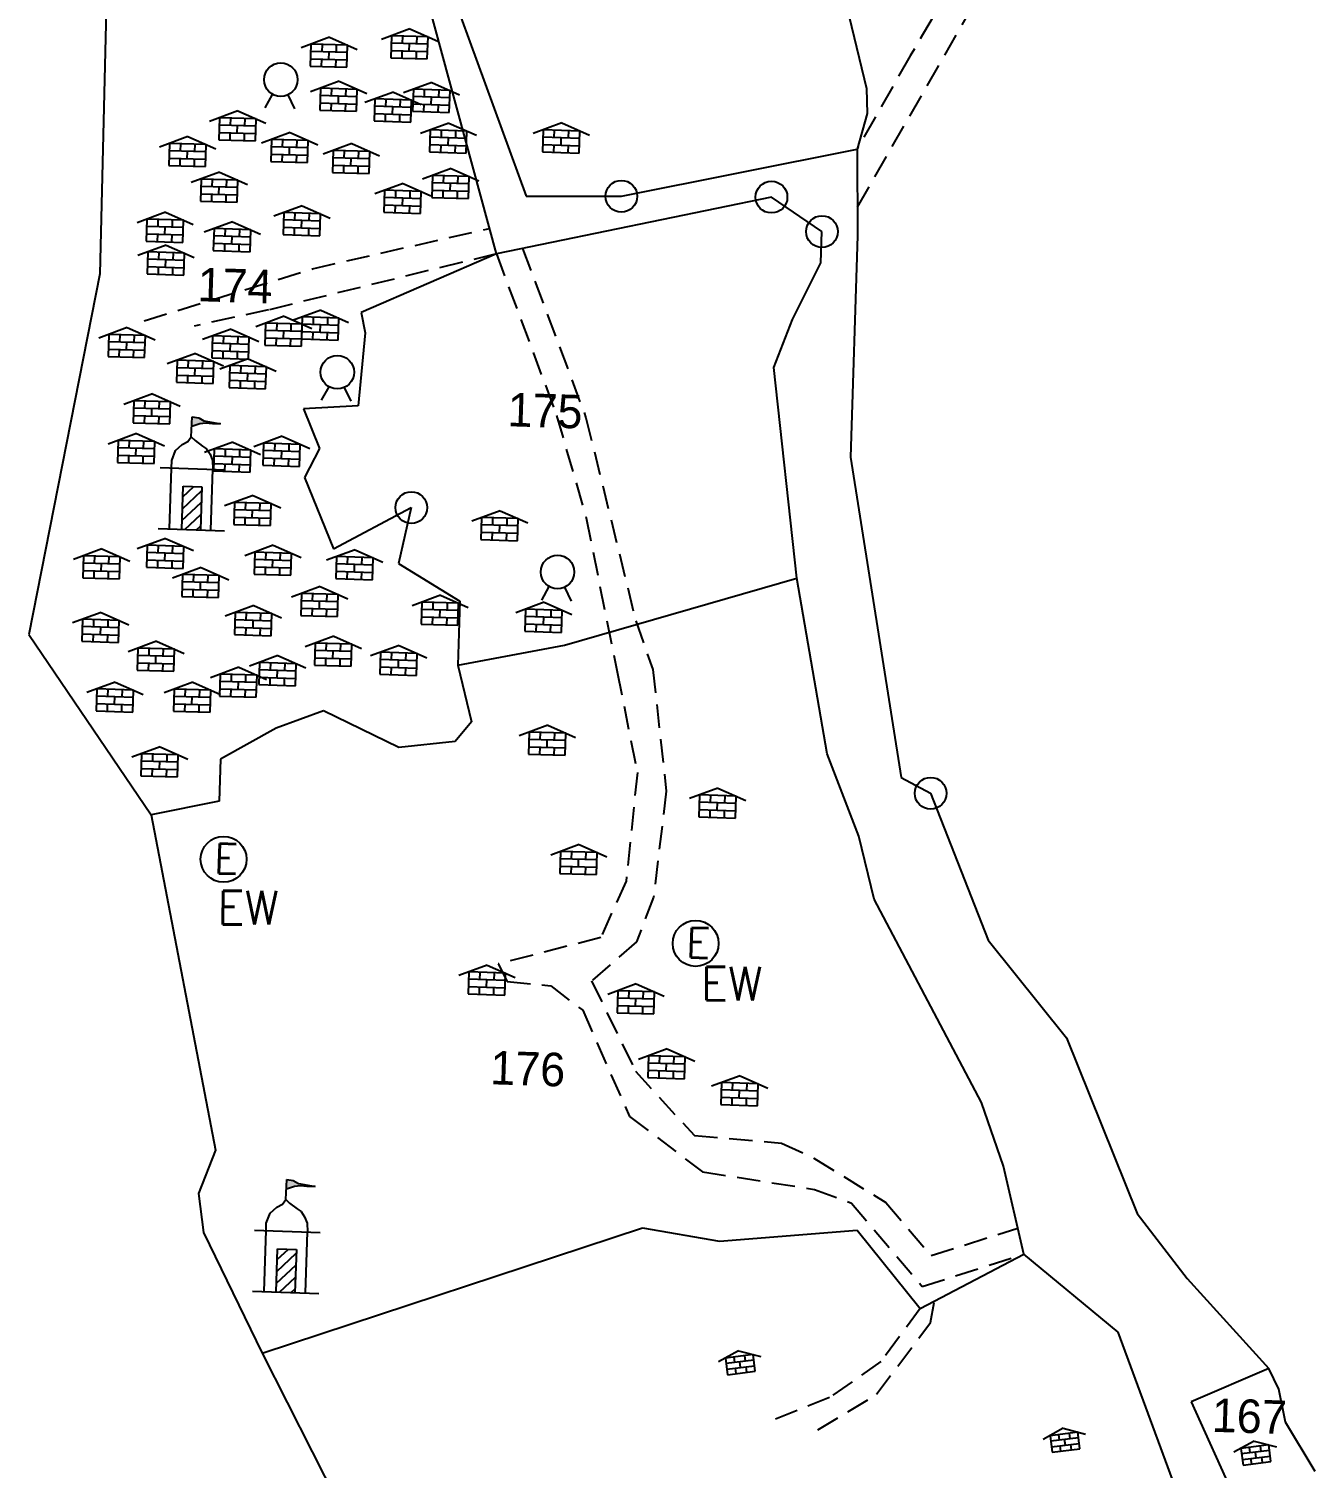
# Model space of a CAD drawing. Header units: metres. Extents: x 279543 to 281633, y 2052141 to 2055998.
# Drawn here: x 280069.9 to 280345.2, y 2055169.2 to 2055477.2 of the extents above; entities that cross this region are included whole.
import ezdxf
from ezdxf.enums import TextEntityAlignment as Align

# ---------------------------------------------------------------- set-up
doc = ezdxf.new("R2010")
doc.units = ezdxf.units.M
doc.linetypes.add('DASHED', pattern=[0.75, 0.5, -0.25])
for name, color, linetype in [('LINE_CARTTRACK', 2, 'DASHED'), ('POLY_PARCEL', 6, 'Continuous'), ('POLY_ROAD', 30, 'Continuous'), ('TEXT_MAPIN', 7, 'Continuous'), ('TEXT_PARCEL', 7, 'Continuous')]:
    doc.layers.add(name, color=color, linetype=linetype)
doc.styles.get("Standard").update_dxf_attribs({"font": 'simplex.shx'})
doc.styles.add('TEXT_MAP', font='')
doc.styles.get('TEXT_MAP').set_extended_font_data('Kruti Dev 050')

# ---------------------------------------------------------------- blocks, each defined once
blk = doc.blocks.new('GHNN')
at = {"linetype": 'Continuous'}
for points in [[(280106.5, 2055392.67), (280107.77, 2055392.84), (280109.17, 2055392.66), (280110.93, 2055392.67), (280107.36, 2055393.28), (280106.26, 2055393.94), (280104.86, 2055394.2), (280104.76, 2055392.15), (280105.01, 2055392.16)], [(280126.74, 2055229.47), (280128.01, 2055229.64), (280129.41, 2055229.46), (280131.17, 2055229.47), (280127.6, 2055230.08), (280126.5, 2055230.74), (280125.1, 2055231), (280125, 2055228.96), (280125.24, 2055228.96)]]:
    blk.add_hatch(color=256, dxfattribs=at).paths.add_polyline_path(points)
for p, q in [((280134.26, 2055475.39), (280128.16, 2055473.14)), ((280134.26, 2055475.39), (280140.19, 2055472.75)), ((280151.46, 2055477.17), (280145.37, 2055474.93)), ((280147.49, 2055475.71), (280147.34, 2055471)), ((280155.33, 2055475.46), (280147.49, 2055475.71)), ((280149.84, 2055475.63), (280149.79, 2055474.06)), ((280151.46, 2055477.17), (280157.4, 2055474.54)), ((280152.93, 2055473.96), (280152.98, 2055475.53)), ((280155.18, 2055470.75), (280155.33, 2055475.46)), ((280130.28, 2055473.92), (280130.13, 2055469.21)), ((280138.08, 2055472.1), (280130.23, 2055472.35)), ((280138.13, 2055473.67), (280130.28, 2055473.92)), ((280132.64, 2055473.84), (280132.59, 2055472.28)), ((280134.1, 2055470.66), (280134.15, 2055472.23)), ((280135.72, 2055472.17), (280135.77, 2055473.74)), ((280137.98, 2055468.96), (280138.13, 2055473.67)), ((280147.39, 2055472.57), (280155.23, 2055472.32)), ((280155.28, 2055473.89), (280147.44, 2055474.14)), ((280149.74, 2055472.49), (280149.69, 2055470.92)), ((280151.31, 2055472.44), (280151.36, 2055474.01)), ((280152.83, 2055470.82), (280152.88, 2055472.39)), ((280130.13, 2055469.21), (280137.98, 2055468.96)), ((280130.18, 2055470.78), (280138.03, 2055470.53)), ((280132.54, 2055470.71), (280132.48, 2055469.14)), ((280135.62, 2055469.04), (280135.67, 2055470.61)), ((280147.34, 2055471), (280155.18, 2055470.75)), ((280136.29, 2055465.97), (280130.2, 2055463.72)), ((280136.29, 2055465.97), (280142.23, 2055463.34)), ((280156.16, 2055465.73), (280150.07, 2055463.48)), ((280156.16, 2055465.73), (280162.1, 2055463.09)), ((280120.46, 2055460.3), (280122.07, 2055463.17)), ((280126.79, 2055460.1), (280125.37, 2055463.07)), ((280132.32, 2055464.5), (280132.17, 2055459.8)), ((280140.12, 2055462.68), (280132.27, 2055462.93)), ((280140.17, 2055464.25), (280132.32, 2055464.5)), ((280134.67, 2055464.43), (280134.62, 2055462.86)), ((280136.14, 2055461.24), (280136.19, 2055462.81)), ((280137.76, 2055462.76), (280137.81, 2055464.33)), ((280140.02, 2055459.55), (280140.17, 2055464.25)), ((280147.91, 2055463.65), (280141.82, 2055461.4)), ((280147.91, 2055463.65), (280153.85, 2055461.02)), ((280152.19, 2055464.26), (280152.04, 2055459.55)), ((280159.99, 2055462.44), (280152.14, 2055462.69)), ((280160.04, 2055464.01), (280152.19, 2055464.26)), ((280154.54, 2055464.18), (280154.49, 2055462.62)), ((280156.01, 2055461), (280156.06, 2055462.56)), ((280157.63, 2055462.51), (280157.68, 2055464.08)), ((280159.89, 2055459.3), (280160.04, 2055464.01)), ((280114.66, 2055459.65), (280108.56, 2055457.4)), ((280114.66, 2055459.65), (280120.59, 2055457.02)), ((280132.17, 2055459.8), (280140.02, 2055459.55)), ((280132.22, 2055461.37), (280140.07, 2055461.11)), ((280134.57, 2055461.29), (280134.52, 2055459.72)), ((280137.66, 2055459.62), (280137.71, 2055461.19)), ((280143.94, 2055462.19), (280143.79, 2055457.48)), ((280151.73, 2055460.37), (280143.89, 2055460.62)), ((280151.78, 2055461.94), (280143.94, 2055462.19)), ((280146.29, 2055462.11), (280146.24, 2055460.54)), ((280147.76, 2055458.92), (280147.81, 2055460.49)), ((280149.38, 2055460.44), (280149.43, 2055462.01)), ((280151.63, 2055457.23), (280151.78, 2055461.94)), ((280152.04, 2055459.55), (280159.89, 2055459.3)), ((280152.09, 2055461.12), (280159.94, 2055460.87)), ((280154.44, 2055461.05), (280154.39, 2055459.48)), ((280157.53, 2055459.38), (280157.58, 2055460.95)), ((280110.68, 2055458.18), (280110.53, 2055453.47)), ((280118.48, 2055456.36), (280110.63, 2055456.61)), ((280118.53, 2055457.93), (280110.68, 2055458.18)), ((280113.04, 2055458.11), (280112.99, 2055456.54)), ((280114.51, 2055454.92), (280114.56, 2055456.49)), ((280116.13, 2055456.44), (280116.18, 2055458.01)), ((280118.38, 2055453.22), (280118.53, 2055457.93)), ((280143.79, 2055457.48), (280151.63, 2055457.23)), ((280143.84, 2055459.05), (280151.68, 2055458.8)), ((280146.19, 2055458.97), (280146.14, 2055457.4)), ((280149.28, 2055457.3), (280149.33, 2055458.87)), ((280159.78, 2055457.04), (280153.69, 2055454.79)), ((280159.78, 2055457.04), (280165.72, 2055454.41)), ((280183.95, 2055457.05), (280177.85, 2055454.8)), ((280183.95, 2055457.05), (280189.88, 2055454.42)), ((280103.96, 2055454.15), (280097.86, 2055451.9)), ((280103.96, 2055454.15), (280109.9, 2055451.51)), ((280110.53, 2055453.47), (280118.38, 2055453.22)), ((280110.58, 2055455.04), (280118.43, 2055454.79)), ((280112.94, 2055454.97), (280112.89, 2055453.4)), ((280116.02, 2055453.3), (280116.07, 2055454.87)), ((280125.81, 2055455.01), (280119.72, 2055452.76)), ((280121.84, 2055453.54), (280121.69, 2055448.83)), ((280129.68, 2055453.29), (280121.84, 2055453.54)), ((280124.19, 2055453.47), (280124.14, 2055451.9)), ((280125.81, 2055455.01), (280131.75, 2055452.37)), ((280127.28, 2055451.8), (280127.33, 2055453.36)), ((280129.53, 2055448.58), (280129.68, 2055453.29)), ((280155.81, 2055455.57), (280155.66, 2055450.86)), ((280163.61, 2055453.75), (280155.76, 2055454)), ((280163.66, 2055455.32), (280155.81, 2055455.57)), ((280158.16, 2055455.5), (280158.11, 2055453.93)), ((280159.63, 2055452.31), (280159.68, 2055453.88)), ((280161.25, 2055453.83), (280161.3, 2055455.4)), ((280163.51, 2055450.61), (280163.66, 2055455.32)), ((280179.97, 2055455.58), (280179.82, 2055450.87)), ((280187.77, 2055453.76), (280179.92, 2055454.01)), ((280187.82, 2055455.33), (280179.97, 2055455.58)), ((280182.33, 2055455.51), (280182.28, 2055453.94)), ((280183.8, 2055452.32), (280183.85, 2055453.89)), ((280185.41, 2055453.84), (280185.47, 2055455.41)), ((280187.67, 2055450.62), (280187.82, 2055455.33)), ((280099.98, 2055452.68), (280099.83, 2055447.97)), ((280107.78, 2055450.86), (280099.93, 2055451.11)), ((280107.83, 2055452.43), (280099.98, 2055452.68)), ((280102.34, 2055452.6), (280102.29, 2055451.03)), ((280103.81, 2055449.41), (280103.86, 2055450.98)), ((280105.43, 2055450.93), (280105.48, 2055452.5)), ((280107.68, 2055447.72), (280107.83, 2055452.43)), ((280121.74, 2055450.4), (280129.58, 2055450.15)), ((280129.63, 2055451.72), (280121.79, 2055451.97)), ((280124.09, 2055450.33), (280124.04, 2055448.76)), ((280125.66, 2055450.28), (280125.71, 2055451.85)), ((280127.18, 2055448.66), (280127.23, 2055450.23)), ((280138.99, 2055452.64), (280132.89, 2055450.39)), ((280135.01, 2055451.17), (280134.86, 2055446.46)), ((280142.86, 2055450.92), (280135.01, 2055451.17)), ((280137.37, 2055451.1), (280137.32, 2055449.53)), ((280138.99, 2055452.64), (280144.92, 2055450.01)), ((280140.45, 2055449.43), (280140.5, 2055451)), ((280142.71, 2055446.21), (280142.86, 2055450.92)), ((280155.66, 2055450.86), (280163.51, 2055450.61)), ((280155.71, 2055452.43), (280163.56, 2055452.18)), ((280158.06, 2055452.36), (280158.01, 2055450.79)), ((280161.15, 2055450.69), (280161.2, 2055452.26)), ((280179.82, 2055450.87), (280187.67, 2055450.62)), ((280179.87, 2055452.44), (280187.72, 2055452.19)), ((280182.23, 2055452.37), (280182.18, 2055450.8)), ((280185.31, 2055450.7), (280185.36, 2055452.27)), ((280099.83, 2055447.97), (280107.68, 2055447.72)), ((280099.88, 2055449.54), (280107.73, 2055449.29)), ((280102.24, 2055449.46), (280102.19, 2055447.9)), ((280105.33, 2055447.8), (280105.38, 2055449.36)), ((280121.69, 2055448.83), (280129.53, 2055448.58)), ((280134.91, 2055448.03), (280142.76, 2055447.78)), ((280142.81, 2055449.35), (280134.96, 2055449.6)), ((280137.27, 2055447.96), (280137.22, 2055446.39)), ((280138.83, 2055447.91), (280138.89, 2055449.48)), ((280140.35, 2055446.29), (280140.4, 2055447.86)), ((280160.25, 2055447.28), (280154.16, 2055445.04)), ((280160.25, 2055447.28), (280166.19, 2055444.65)), ((280110.73, 2055446.53), (280104.64, 2055444.28)), ((280106.76, 2055445.06), (280106.6, 2055440.35)), ((280114.6, 2055444.81), (280106.76, 2055445.06)), ((280109.11, 2055444.99), (280109.06, 2055443.42)), ((280110.73, 2055446.53), (280116.67, 2055443.9)), ((280112.2, 2055443.32), (280112.25, 2055444.89)), ((280114.45, 2055440.1), (280114.6, 2055444.81)), ((280134.86, 2055446.46), (280142.71, 2055446.21)), ((280150.02, 2055444.1), (280143.92, 2055441.86)), ((280150.02, 2055444.1), (280155.95, 2055441.47)), ((280156.28, 2055445.82), (280156.13, 2055441.11)), ((280164.07, 2055444), (280156.23, 2055444.25)), ((280164.12, 2055445.57), (280156.28, 2055445.82)), ((280158.63, 2055445.74), (280158.58, 2055444.17)), ((280160.1, 2055442.55), (280160.15, 2055444.12)), ((280161.72, 2055444.07), (280161.77, 2055445.64)), ((280163.97, 2055440.86), (280164.12, 2055445.57)), ((280106.66, 2055441.92), (280114.5, 2055441.67)), ((280114.55, 2055443.24), (280106.71, 2055443.49)), ((280109.01, 2055441.85), (280108.96, 2055440.28)), ((280110.58, 2055441.8), (280110.63, 2055443.37)), ((280112.1, 2055440.18), (280112.15, 2055441.75)), ((280146.04, 2055442.64), (280145.89, 2055437.93)), ((280153.84, 2055440.82), (280145.99, 2055441.07)), ((280153.89, 2055442.39), (280146.04, 2055442.64)), ((280148.4, 2055442.56), (280148.35, 2055440.99)), ((280149.86, 2055439.37), (280149.92, 2055440.94)), ((280151.48, 2055440.89), (280151.53, 2055442.46)), ((280153.74, 2055437.68), (280153.89, 2055442.39)), ((280156.13, 2055441.11), (280163.97, 2055440.86)), ((280156.18, 2055442.68), (280164.02, 2055442.43)), ((280158.53, 2055442.6), (280158.48, 2055441.03)), ((280161.62, 2055440.93), (280161.67, 2055442.5)), ((280099.15, 2055437.94), (280093.06, 2055435.69)), ((280099.15, 2055437.94), (280105.09, 2055435.3)), ((280106.6, 2055440.35), (280114.45, 2055440.1)), ((280128.43, 2055439.34), (280122.34, 2055437.09)), ((280124.45, 2055437.87), (280124.3, 2055433.16)), ((280132.3, 2055437.62), (280124.45, 2055437.87)), ((280126.81, 2055437.8), (280126.76, 2055436.23)), ((280128.43, 2055439.34), (280134.37, 2055436.71)), ((280129.9, 2055436.13), (280129.95, 2055437.7)), ((280132.15, 2055432.91), (280132.3, 2055437.62)), ((280145.89, 2055437.93), (280153.74, 2055437.68)), ((280145.94, 2055439.5), (280153.79, 2055439.25)), ((280148.3, 2055439.42), (280148.25, 2055437.85)), ((280151.38, 2055437.75), (280151.43, 2055439.32)), ((280095.18, 2055436.47), (280095.03, 2055431.76)), ((280102.98, 2055434.65), (280095.13, 2055434.9)), ((280103.03, 2055436.22), (280095.18, 2055436.47)), ((280097.53, 2055436.39), (280097.48, 2055434.82)), ((280099, 2055433.2), (280099.05, 2055434.77)), ((280100.62, 2055434.72), (280100.67, 2055436.29)), ((280102.88, 2055431.51), (280103.03, 2055436.22)), ((280113.51, 2055435.92), (280107.42, 2055433.67)), ((280113.51, 2055435.92), (280119.45, 2055433.29)), ((280124.35, 2055434.73), (280132.2, 2055434.48)), ((280132.25, 2055436.05), (280124.4, 2055436.3)), ((280126.71, 2055434.66), (280126.66, 2055433.09)), ((280128.28, 2055434.61), (280128.33, 2055436.18)), ((280129.8, 2055432.99), (280129.85, 2055434.56)), ((280095.03, 2055431.76), (280102.88, 2055431.51)), ((280095.08, 2055433.33), (280102.93, 2055433.08)), ((280097.43, 2055433.25), (280097.38, 2055431.69)), ((280100.52, 2055431.59), (280100.57, 2055433.15)), ((280109.53, 2055434.45), (280109.38, 2055429.74)), ((280117.33, 2055432.63), (280109.48, 2055432.88)), ((280117.38, 2055434.2), (280109.53, 2055434.45)), ((280111.89, 2055434.38), (280111.84, 2055432.81)), ((280113.36, 2055431.19), (280113.41, 2055432.76)), ((280114.98, 2055432.71), (280115.03, 2055434.28)), ((280117.23, 2055429.49), (280117.38, 2055434.2)), ((280124.3, 2055433.16), (280132.15, 2055432.91)), ((280099.32, 2055430.92), (280093.23, 2055428.67)), ((280095.34, 2055429.45), (280095.19, 2055424.74)), ((280103.19, 2055429.2), (280095.34, 2055429.45)), ((280097.7, 2055429.38), (280097.65, 2055427.81)), ((280099.32, 2055430.92), (280105.26, 2055428.29)), ((280100.79, 2055427.71), (280100.84, 2055429.28)), ((280103.04, 2055424.49), (280103.19, 2055429.2)), ((280109.38, 2055429.74), (280117.23, 2055429.49)), ((280109.43, 2055431.31), (280117.28, 2055431.06)), ((280111.79, 2055431.24), (280111.74, 2055429.67)), ((280114.88, 2055429.57), (280114.93, 2055431.14)), ((280095.24, 2055426.31), (280103.09, 2055426.06)), ((280103.14, 2055427.63), (280095.29, 2055427.88)), ((280097.6, 2055426.24), (280097.55, 2055424.67)), ((280099.17, 2055426.19), (280099.22, 2055427.76)), ((280100.69, 2055424.57), (280100.74, 2055426.14)), ((280095.19, 2055424.74), (280103.04, 2055424.49)), ((280132.39, 2055417), (280126.3, 2055414.76)), ((280132.39, 2055417), (280138.33, 2055414.37)), ((280090.96, 2055413.26), (280084.87, 2055411.01)), ((280090.96, 2055413.26), (280096.9, 2055410.63)), ((280124.56, 2055415.7), (280118.46, 2055413.45)), ((280120.58, 2055414.23), (280120.43, 2055409.52)), ((280128.43, 2055413.98), (280120.58, 2055414.23)), ((280122.94, 2055414.16), (280122.89, 2055412.59)), ((280124.56, 2055415.7), (280130.49, 2055413.06)), ((280126.02, 2055412.49), (280126.07, 2055414.05)), ((280128.42, 2055415.54), (280128.27, 2055410.83)), ((280128.28, 2055409.27), (280128.43, 2055413.98)), ((280136.22, 2055413.72), (280128.37, 2055413.97)), ((280136.27, 2055415.29), (280128.42, 2055415.54)), ((280130.77, 2055415.46), (280130.72, 2055413.89)), ((280132.24, 2055412.27), (280132.29, 2055413.84)), ((280133.86, 2055413.79), (280133.91, 2055415.36)), ((280136.12, 2055410.58), (280136.27, 2055415.29)), ((280086.99, 2055411.8), (280086.84, 2055407.09)), ((280094.78, 2055409.98), (280086.94, 2055410.23)), ((280094.83, 2055411.55), (280086.99, 2055411.8)), ((280089.34, 2055411.72), (280089.29, 2055410.15)), ((280090.81, 2055408.53), (280090.86, 2055410.1)), ((280092.43, 2055410.05), (280092.48, 2055411.62)), ((280094.68, 2055406.84), (280094.83, 2055411.55)), ((280113.17, 2055412.94), (280107.07, 2055410.7)), ((280109.19, 2055411.48), (280109.04, 2055406.77)), ((280116.99, 2055409.66), (280109.14, 2055409.91)), ((280117.04, 2055411.23), (280109.19, 2055411.48)), ((280111.55, 2055411.4), (280111.5, 2055409.83)), ((280113.17, 2055412.94), (280119.1, 2055410.31)), ((280114.63, 2055409.73), (280114.68, 2055411.3)), ((280116.89, 2055406.52), (280117.04, 2055411.23)), ((280120.48, 2055411.09), (280128.33, 2055410.84)), ((280128.38, 2055412.41), (280120.53, 2055412.66)), ((280122.84, 2055411.02), (280122.79, 2055409.45)), ((280124.41, 2055410.97), (280124.46, 2055412.54)), ((280125.92, 2055409.35), (280125.97, 2055410.92)), ((280128.27, 2055410.83), (280136.12, 2055410.58)), ((280128.32, 2055412.4), (280136.17, 2055412.15)), ((280130.67, 2055412.32), (280130.62, 2055410.75)), ((280133.76, 2055410.65), (280133.81, 2055412.22)), ((280086.84, 2055407.09), (280094.68, 2055406.84)), ((280086.89, 2055408.66), (280094.73, 2055408.41)), ((280089.24, 2055408.58), (280089.19, 2055407.01)), ((280092.33, 2055406.91), (280092.38, 2055408.48)), ((280105.59, 2055407.73), (280099.5, 2055405.48)), ((280105.59, 2055407.73), (280111.53, 2055405.1)), ((280109.09, 2055408.34), (280116.94, 2055408.09)), ((280111.45, 2055408.26), (280111.4, 2055406.69)), ((280113.01, 2055408.21), (280113.06, 2055409.78)), ((280114.53, 2055406.59), (280114.58, 2055408.16)), ((280120.43, 2055409.52), (280128.28, 2055409.27)), ((280101.62, 2055406.26), (280101.47, 2055401.56)), ((280109.42, 2055404.44), (280101.57, 2055404.69)), ((280109.47, 2055406.01), (280101.62, 2055406.26)), ((280103.97, 2055406.19), (280103.92, 2055404.62)), ((280105.44, 2055403), (280105.49, 2055404.57)), ((280107.06, 2055404.52), (280107.11, 2055406.09)), ((280109.04, 2055406.77), (280116.89, 2055406.52)), ((280109.32, 2055401.3), (280109.47, 2055406.01)), ((280116.86, 2055406.59), (280110.77, 2055404.34)), ((280112.89, 2055405.13), (280112.74, 2055400.42)), ((280120.73, 2055404.87), (280112.89, 2055405.13)), ((280115.24, 2055405.05), (280115.19, 2055403.48)), ((280116.86, 2055406.59), (280122.8, 2055403.96)), ((280118.33, 2055403.38), (280118.38, 2055404.95)), ((280120.58, 2055400.17), (280120.73, 2055404.87)), ((280101.47, 2055401.56), (280109.32, 2055401.3)), ((280101.52, 2055403.12), (280109.37, 2055402.87)), ((280103.87, 2055403.05), (280103.82, 2055401.48)), ((280106.96, 2055401.38), (280107.01, 2055402.95)), ((280112.79, 2055401.99), (280120.63, 2055401.74)), ((280120.68, 2055403.31), (280112.84, 2055403.56)), ((280115.14, 2055401.91), (280115.09, 2055400.34)), ((280116.71, 2055401.86), (280116.76, 2055403.43)), ((280118.23, 2055400.24), (280118.28, 2055401.81)), ((280096.35, 2055399.06), (280090.26, 2055396.82)), ((280092.38, 2055397.6), (280092.23, 2055392.89)), ((280100.23, 2055397.35), (280092.38, 2055397.6)), ((280096.35, 2055399.06), (280102.29, 2055396.43)), ((280112.74, 2055400.42), (280120.58, 2055400.17)), ((280132.56, 2055397.71), (280134.17, 2055400.58)), ((280138.89, 2055397.51), (280137.47, 2055400.48)), ((280100.18, 2055395.78), (280092.33, 2055396.03)), ((280094.73, 2055397.52), (280094.68, 2055395.95)), ((280096.2, 2055394.33), (280096.25, 2055395.9)), ((280097.82, 2055395.85), (280097.87, 2055397.42)), ((280100.08, 2055392.64), (280100.23, 2055397.35)), ((280092.23, 2055392.89), (280100.08, 2055392.64)), ((280092.28, 2055394.46), (280100.13, 2055394.21)), ((280094.63, 2055394.38), (280094.58, 2055392.81)), ((280097.72, 2055392.71), (280097.77, 2055394.28)), ((280092.97, 2055390.6), (280086.87, 2055388.35)), ((280088.99, 2055389.13), (280088.84, 2055384.43)), ((280096.84, 2055388.88), (280088.99, 2055389.13)), ((280091.35, 2055389.06), (280091.3, 2055387.49)), ((280092.97, 2055390.6), (280098.9, 2055387.97)), ((280094.43, 2055387.39), (280094.48, 2055388.96)), ((280096.69, 2055384.18), (280096.84, 2055388.88)), ((280113.56, 2055388.77), (280107.47, 2055386.53)), ((280113.56, 2055388.77), (280119.5, 2055386.14)), ((280124.13, 2055390), (280118.03, 2055387.75)), ((280120.15, 2055388.53), (280120, 2055383.82)), ((280128, 2055388.28), (280120.15, 2055388.53)), ((280122.51, 2055388.45), (280122.46, 2055386.89)), ((280124.13, 2055390), (280130.06, 2055387.36)), ((280125.59, 2055386.79), (280125.64, 2055388.35)), ((280088.89, 2055386), (280096.74, 2055385.75)), ((280096.79, 2055387.31), (280088.94, 2055387.57)), ((280091.25, 2055385.92), (280091.2, 2055384.35)), ((280092.82, 2055385.87), (280092.87, 2055387.44)), ((280094.33, 2055384.25), (280094.38, 2055385.82)), ((280109.59, 2055387.31), (280109.44, 2055382.6)), ((280117.39, 2055385.49), (280109.54, 2055385.74)), ((280117.44, 2055387.06), (280109.59, 2055387.31)), ((280111.94, 2055387.23), (280111.89, 2055385.66)), ((280113.41, 2055384.04), (280113.46, 2055385.61)), ((280115.03, 2055385.56), (280115.08, 2055387.13)), ((280117.29, 2055382.35), (280117.44, 2055387.06)), ((280120.05, 2055385.39), (280127.9, 2055385.14)), ((280127.95, 2055386.71), (280120.1, 2055386.96)), ((280122.4, 2055385.32), (280122.35, 2055383.75)), ((280123.97, 2055385.27), (280124.02, 2055386.84)), ((280127.85, 2055383.57), (280128, 2055388.28)), ((280088.84, 2055384.43), (280096.69, 2055384.18)), ((280109.44, 2055382.6), (280117.29, 2055382.35)), ((280109.49, 2055384.17), (280117.34, 2055383.92)), ((280111.84, 2055384.09), (280111.79, 2055382.52)), ((280114.93, 2055382.42), (280114.98, 2055383.99)), ((280120, 2055383.82), (280127.85, 2055383.57)), ((280125.49, 2055383.65), (280125.54, 2055385.22)), ((280117.88, 2055377.34), (280111.78, 2055375.09)), ((280117.88, 2055377.34), (280123.81, 2055374.71)), ((280113.9, 2055375.87), (280113.75, 2055371.16)), ((280121.7, 2055374.05), (280113.85, 2055374.3)), ((280121.75, 2055375.62), (280113.9, 2055375.87)), ((280116.26, 2055375.8), (280116.21, 2055374.23)), ((280117.72, 2055372.61), (280117.77, 2055374.18)), ((280119.34, 2055374.13), (280119.39, 2055375.7)), ((280121.6, 2055370.91), (280121.75, 2055375.62)), ((280170.78, 2055374.09), (280164.68, 2055371.84)), ((280170.78, 2055374.09), (280176.71, 2055371.46)), ((280113.75, 2055371.16), (280121.6, 2055370.91)), ((280113.8, 2055372.73), (280121.65, 2055372.48)), ((280116.15, 2055372.66), (280116.1, 2055371.09)), ((280119.24, 2055370.99), (280119.29, 2055372.56)), ((280166.8, 2055372.63), (280166.65, 2055367.92)), ((280174.6, 2055370.81), (280166.75, 2055371.06)), ((280174.65, 2055372.38), (280166.8, 2055372.63)), ((280169.16, 2055372.55), (280169.11, 2055370.98)), ((280170.63, 2055369.36), (280170.68, 2055370.93)), ((280172.24, 2055370.88), (280172.29, 2055372.45)), ((280174.5, 2055367.67), (280174.65, 2055372.38)), ((280099.17, 2055368.17), (280093.08, 2055365.92)), ((280099.17, 2055368.17), (280105.11, 2055365.54)), ((280166.65, 2055367.92), (280174.5, 2055367.67)), ((280166.7, 2055369.49), (280174.55, 2055369.24)), ((280169.06, 2055369.41), (280169.01, 2055367.84)), ((280172.14, 2055367.74), (280172.19, 2055369.31)), ((280085.55, 2055365.9), (280079.46, 2055363.66)), ((280081.58, 2055364.44), (280081.43, 2055359.73)), ((280089.43, 2055364.19), (280081.58, 2055364.44)), ((280083.93, 2055364.36), (280083.88, 2055362.79)), ((280085.55, 2055365.9), (280091.49, 2055363.27)), ((280087.02, 2055362.69), (280087.07, 2055364.26)), ((280089.28, 2055359.48), (280089.43, 2055364.19)), ((280095.2, 2055366.7), (280095.05, 2055361.99)), ((280103, 2055364.88), (280095.15, 2055365.13)), ((280103.05, 2055366.45), (280095.2, 2055366.7)), ((280097.55, 2055366.63), (280097.5, 2055365.06)), ((280099.02, 2055363.44), (280099.07, 2055365.01)), ((280100.64, 2055364.96), (280100.69, 2055366.53)), ((280102.9, 2055361.74), (280103.05, 2055366.45)), ((280122.21, 2055366.68), (280116.12, 2055364.43)), ((280118.24, 2055365.21), (280118.09, 2055360.51)), ((280126.09, 2055364.96), (280118.24, 2055365.21)), ((280120.59, 2055365.14), (280120.54, 2055363.57)), ((280122.21, 2055366.68), (280128.15, 2055364.05)), ((280123.68, 2055363.47), (280123.73, 2055365.04)), ((280125.94, 2055360.26), (280126.09, 2055364.96)), ((280139.72, 2055365.73), (280133.63, 2055363.48)), ((280135.75, 2055364.27), (280135.6, 2055359.56)), ((280143.59, 2055364.02), (280135.75, 2055364.27)), ((280138.1, 2055364.19), (280138.05, 2055362.62)), ((280139.72, 2055365.73), (280145.66, 2055363.1)), ((280141.19, 2055362.52), (280141.24, 2055364.09)), ((280143.44, 2055359.31), (280143.59, 2055364.02)), ((280081.48, 2055361.3), (280089.33, 2055361.05)), ((280089.38, 2055362.62), (280081.53, 2055362.87)), ((280083.83, 2055361.22), (280083.78, 2055359.65)), ((280085.4, 2055361.17), (280085.45, 2055362.74)), ((280086.92, 2055359.55), (280086.97, 2055361.12)), ((280095.05, 2055361.99), (280102.9, 2055361.74)), ((280095.1, 2055363.56), (280102.95, 2055363.31)), ((280097.45, 2055363.49), (280097.4, 2055361.92)), ((280100.54, 2055361.82), (280100.59, 2055363.39)), ((280106.75, 2055361.91), (280100.66, 2055359.66)), ((280106.75, 2055361.91), (280112.69, 2055359.27)), ((280118.14, 2055362.08), (280125.99, 2055361.83)), ((280126.04, 2055363.39), (280118.19, 2055363.65)), ((280120.49, 2055362), (280120.44, 2055360.43)), ((280122.06, 2055361.95), (280122.11, 2055363.52)), ((280123.58, 2055360.33), (280123.63, 2055361.9)), ((280135.65, 2055361.13), (280143.49, 2055360.88)), ((280143.54, 2055362.45), (280135.7, 2055362.7)), ((280138, 2055361.05), (280137.95, 2055359.48)), ((280139.57, 2055361), (280139.62, 2055362.57)), ((280141.09, 2055359.38), (280141.14, 2055360.95)), ((280081.43, 2055359.73), (280089.28, 2055359.48)), ((280102.78, 2055360.44), (280102.63, 2055355.73)), ((280110.58, 2055358.62), (280102.73, 2055358.87)), ((280110.63, 2055360.19), (280102.78, 2055360.44)), ((280105.13, 2055360.36), (280105.08, 2055358.8)), ((280106.6, 2055357.18), (280106.65, 2055358.75)), ((280108.22, 2055358.7), (280108.27, 2055360.26)), ((280110.48, 2055355.48), (280110.63, 2055360.19)), ((280118.09, 2055360.51), (280125.94, 2055360.26)), ((280132.22, 2055357.83), (280126.13, 2055355.58)), ((280132.22, 2055357.83), (280138.16, 2055355.2)), ((280135.6, 2055359.56), (280143.44, 2055359.31)), ((280179.69, 2055354.96), (280181.29, 2055357.83)), ((280186.01, 2055354.76), (280184.6, 2055357.72)), ((280102.63, 2055355.73), (280110.48, 2055355.48)), ((280102.68, 2055357.3), (280110.53, 2055357.05)), ((280105.03, 2055357.23), (280104.98, 2055355.66)), ((280108.12, 2055355.56), (280108.17, 2055357.13)), ((280128.24, 2055356.37), (280128.09, 2055351.66)), ((280136.04, 2055354.55), (280128.19, 2055354.8)), ((280136.09, 2055356.12), (280128.24, 2055356.37)), ((280130.6, 2055356.29), (280130.55, 2055354.72)), ((280132.07, 2055353.1), (280132.12, 2055354.67)), ((280133.69, 2055354.62), (280133.74, 2055356.19)), ((280135.94, 2055351.41), (280136.09, 2055356.12)), ((280158.01, 2055356.01), (280151.91, 2055353.76)), ((280154.03, 2055354.54), (280153.88, 2055349.83)), ((280161.88, 2055354.29), (280154.03, 2055354.54)), ((280156.39, 2055354.46), (280156.34, 2055352.9)), ((280158.01, 2055356.01), (280163.94, 2055353.37)), ((280180.19, 2055354.48), (280174.09, 2055352.23)), ((280180.19, 2055354.48), (280186.12, 2055351.84)), ((280085.37, 2055352.3), (280079.27, 2055350.06)), ((280085.37, 2055352.3), (280091.3, 2055349.67)), ((280118.04, 2055353.77), (280111.94, 2055351.52)), ((280114.06, 2055352.3), (280113.91, 2055347.59)), ((280121.91, 2055352.05), (280114.06, 2055352.3)), ((280116.42, 2055352.23), (280116.37, 2055350.66)), ((280118.04, 2055353.77), (280123.97, 2055351.14)), ((280119.5, 2055350.56), (280119.55, 2055352.13)), ((280121.76, 2055347.34), (280121.91, 2055352.05)), ((280128.09, 2055351.66), (280135.94, 2055351.41)), ((280128.14, 2055353.23), (280135.99, 2055352.98)), ((280130.5, 2055353.15), (280130.45, 2055351.58)), ((280133.59, 2055351.48), (280133.64, 2055353.05)), ((280153.93, 2055351.4), (280161.78, 2055351.15)), ((280161.83, 2055352.72), (280153.98, 2055352.97)), ((280157.86, 2055351.28), (280157.91, 2055352.84)), ((280159.48, 2055352.79), (280159.53, 2055354.36)), ((280161.73, 2055349.58), (280161.88, 2055354.29)), ((280176.21, 2055353.01), (280176.06, 2055348.3)), ((280184.01, 2055351.19), (280176.16, 2055351.44)), ((280184.06, 2055352.76), (280176.21, 2055353.01)), ((280178.57, 2055352.93), (280178.52, 2055351.36)), ((280181.66, 2055351.26), (280181.71, 2055352.83)), ((280183.91, 2055348.05), (280184.06, 2055352.76)), ((280081.39, 2055350.84), (280081.24, 2055346.13)), ((280089.19, 2055349.02), (280081.34, 2055349.27)), ((280089.24, 2055350.59), (280081.39, 2055350.84)), ((280083.75, 2055350.76), (280083.7, 2055349.19)), ((280085.22, 2055347.57), (280085.27, 2055349.14)), ((280086.84, 2055349.09), (280086.89, 2055350.66)), ((280089.09, 2055345.88), (280089.24, 2055350.59)), ((280113.96, 2055349.16), (280121.81, 2055348.91)), ((280121.86, 2055350.48), (280114.01, 2055350.73)), ((280116.32, 2055349.09), (280116.27, 2055347.52)), ((280117.89, 2055349.04), (280117.94, 2055350.61)), ((280119.4, 2055347.42), (280119.45, 2055348.99)), ((280153.88, 2055349.83), (280161.73, 2055349.58)), ((280156.29, 2055351.33), (280156.24, 2055349.76)), ((280159.38, 2055349.66), (280159.43, 2055351.23)), ((280176.06, 2055348.3), (280183.91, 2055348.05)), ((280176.11, 2055349.87), (280183.96, 2055349.62)), ((280178.47, 2055349.8), (280178.42, 2055348.23)), ((280180.04, 2055349.74), (280180.09, 2055351.31)), ((280181.56, 2055348.13), (280181.61, 2055349.69)), ((280081.24, 2055346.13), (280089.09, 2055345.88)), ((280081.29, 2055347.7), (280089.14, 2055347.45)), ((280083.65, 2055347.62), (280083.6, 2055346.05)), ((280086.74, 2055345.95), (280086.79, 2055347.52)), ((280097.22, 2055346.16), (280091.12, 2055343.91)), ((280097.22, 2055346.16), (280103.15, 2055343.52)), ((280113.91, 2055347.59), (280121.76, 2055347.34)), ((280135.14, 2055347.2), (280129.05, 2055344.96)), ((280131.17, 2055345.74), (280131.02, 2055341.03)), ((280139.01, 2055345.49), (280131.17, 2055345.74)), ((280133.52, 2055345.66), (280133.47, 2055344.09)), ((280135.14, 2055347.2), (280141.08, 2055344.57)), ((280136.61, 2055343.99), (280136.66, 2055345.56)), ((280138.86, 2055340.78), (280139.01, 2055345.49)), ((280149.13, 2055345.25), (280143.04, 2055343)), ((280149.13, 2055345.25), (280155.07, 2055342.62)), ((280093.24, 2055344.69), (280093.09, 2055339.98)), ((280101.04, 2055342.87), (280093.19, 2055343.12)), ((280101.09, 2055344.44), (280093.24, 2055344.69)), ((280095.6, 2055344.61), (280095.55, 2055343.04)), ((280097.06, 2055341.43), (280097.11, 2055342.99)), ((280098.68, 2055342.94), (280098.73, 2055344.51)), ((280100.94, 2055339.73), (280101.09, 2055344.44)), ((280123.22, 2055343.07), (280117.12, 2055340.82)), ((280123.22, 2055343.07), (280129.15, 2055340.44)), ((280131.07, 2055342.6), (280138.91, 2055342.35)), ((280138.96, 2055343.92), (280131.12, 2055344.17)), ((280133.42, 2055342.52), (280133.37, 2055340.95)), ((280134.99, 2055342.47), (280135.04, 2055344.04)), ((280136.51, 2055340.85), (280136.56, 2055342.42)), ((280145.16, 2055343.79), (280145.01, 2055339.08)), ((280152.96, 2055341.97), (280145.11, 2055342.22)), ((280153.01, 2055343.53), (280145.16, 2055343.79)), ((280147.51, 2055343.71), (280147.46, 2055342.14)), ((280150.6, 2055342.04), (280150.65, 2055343.61)), ((280152.85, 2055338.83), (280153.01, 2055343.53)), ((280093.09, 2055339.98), (280100.94, 2055339.73)), ((280093.14, 2055341.55), (280100.99, 2055341.3)), ((280095.5, 2055341.48), (280095.45, 2055339.91)), ((280098.58, 2055339.81), (280098.63, 2055341.38)), ((280114.85, 2055340.58), (280108.76, 2055338.33)), ((280110.88, 2055339.11), (280110.73, 2055334.4)), ((280118.73, 2055338.86), (280110.88, 2055339.11)), ((280114.85, 2055340.58), (280120.79, 2055337.94)), ((280119.24, 2055341.6), (280119.09, 2055336.89)), ((280127.04, 2055339.78), (280119.19, 2055340.03)), ((280127.09, 2055341.35), (280119.24, 2055341.6)), ((280121.59, 2055341.53), (280121.54, 2055339.96)), ((280123.06, 2055338.34), (280123.11, 2055339.91)), ((280124.68, 2055339.86), (280124.73, 2055341.43)), ((280126.94, 2055336.64), (280127.09, 2055341.35)), ((280131.02, 2055341.03), (280138.86, 2055340.78)), ((280145.01, 2055339.08), (280152.85, 2055338.83)), ((280145.06, 2055340.65), (280152.91, 2055340.4)), ((280147.41, 2055340.57), (280147.36, 2055339)), ((280148.98, 2055340.52), (280149.03, 2055342.09)), ((280150.5, 2055338.9), (280150.55, 2055340.47)), ((280088.4, 2055337.41), (280082.31, 2055335.16)), ((280088.4, 2055337.41), (280094.34, 2055334.77)), ((280104.97, 2055337.38), (280098.87, 2055335.13)), ((280104.97, 2055337.38), (280110.9, 2055334.75)), ((280118.68, 2055337.29), (280110.83, 2055337.54)), ((280113.23, 2055339.03), (280113.18, 2055337.46)), ((280114.7, 2055335.85), (280114.75, 2055337.41)), ((280116.32, 2055337.36), (280116.37, 2055338.93)), ((280118.58, 2055334.15), (280118.73, 2055338.86)), ((280119.09, 2055336.89), (280126.94, 2055336.64)), ((280119.14, 2055338.46), (280126.99, 2055338.21)), ((280121.49, 2055338.39), (280121.44, 2055336.82)), ((280124.58, 2055336.72), (280124.63, 2055338.29)), ((280084.43, 2055335.94), (280084.28, 2055331.23)), ((280092.23, 2055334.12), (280084.38, 2055334.37)), ((280092.28, 2055335.69), (280084.43, 2055335.94)), ((280086.78, 2055335.86), (280086.73, 2055334.3)), ((280088.25, 2055332.68), (280088.3, 2055334.24)), ((280089.87, 2055334.19), (280089.92, 2055335.76)), ((280092.13, 2055330.98), (280092.28, 2055335.69)), ((280100.99, 2055335.91), (280100.84, 2055331.2)), ((280108.79, 2055334.09), (280100.94, 2055334.34)), ((280108.84, 2055335.66), (280100.99, 2055335.91)), ((280103.35, 2055335.84), (280103.3, 2055334.27)), ((280104.81, 2055332.65), (280104.86, 2055334.22)), ((280106.43, 2055334.17), (280106.48, 2055335.74)), ((280108.69, 2055330.95), (280108.84, 2055335.66)), ((280110.73, 2055334.4), (280118.58, 2055334.15)), ((280110.78, 2055335.97), (280118.63, 2055335.72)), ((280113.13, 2055335.9), (280113.08, 2055334.33)), ((280116.22, 2055334.23), (280116.27, 2055335.79)), ((280084.28, 2055331.23), (280092.13, 2055330.98)), ((280084.33, 2055332.8), (280092.18, 2055332.55)), ((280086.68, 2055332.73), (280086.63, 2055331.16)), ((280089.77, 2055331.06), (280089.82, 2055332.63)), ((280100.84, 2055331.2), (280108.69, 2055330.95)), ((280100.89, 2055332.77), (280108.74, 2055332.52)), ((280103.25, 2055332.7), (280103.2, 2055331.13)), ((280106.33, 2055331.03), (280106.38, 2055332.6)), ((280180.96, 2055328.18), (280174.87, 2055325.93)), ((280180.96, 2055328.18), (280186.9, 2055325.55)), ((280176.98, 2055326.71), (280176.83, 2055322.01)), ((280184.78, 2055324.89), (280176.93, 2055325.14)), ((280184.83, 2055326.46), (280176.98, 2055326.71)), ((280179.34, 2055326.64), (280179.29, 2055325.07)), ((280180.81, 2055323.45), (280180.86, 2055325.02)), ((280182.43, 2055324.97), (280182.48, 2055326.54)), ((280184.68, 2055321.76), (280184.83, 2055326.46)), ((280098, 2055323.55), (280091.91, 2055321.31)), ((280094.03, 2055322.09), (280093.88, 2055317.38)), ((280101.87, 2055321.84), (280094.03, 2055322.09)), ((280096.38, 2055322.01), (280096.33, 2055320.44)), ((280098, 2055323.55), (280103.94, 2055320.92)), ((280099.47, 2055320.34), (280099.52, 2055321.91)), ((280101.72, 2055317.13), (280101.87, 2055321.84)), ((280176.83, 2055322.01), (280184.68, 2055321.76)), ((280176.88, 2055323.58), (280184.73, 2055323.32)), ((280179.24, 2055323.5), (280179.19, 2055321.93)), ((280182.33, 2055321.83), (280182.38, 2055323.4)), ((280093.93, 2055318.95), (280101.77, 2055318.7)), ((280101.82, 2055320.27), (280093.98, 2055320.52)), ((280096.28, 2055318.87), (280096.23, 2055317.3)), ((280097.85, 2055318.82), (280097.9, 2055320.39)), ((280099.37, 2055317.2), (280099.42, 2055318.77)), ((280093.88, 2055317.38), (280101.72, 2055317.13)), ((280217.39, 2055314.73), (280211.3, 2055312.49)), ((280217.39, 2055314.73), (280223.33, 2055312.1)), ((280213.42, 2055313.27), (280213.27, 2055308.56)), ((280221.22, 2055311.45), (280213.37, 2055311.7)), ((280221.27, 2055313.02), (280213.42, 2055313.27)), ((280215.77, 2055313.19), (280215.72, 2055311.62)), ((280217.24, 2055310), (280217.29, 2055311.57)), ((280218.86, 2055311.52), (280218.91, 2055313.09)), ((280221.11, 2055308.31), (280221.27, 2055313.02)), ((280213.27, 2055308.56), (280221.11, 2055308.31)), ((280213.32, 2055310.13), (280221.16, 2055309.88)), ((280215.67, 2055310.05), (280215.62, 2055308.48)), ((280218.76, 2055308.38), (280218.81, 2055309.95)), ((280187.67, 2055302.63), (280181.58, 2055300.38)), ((280187.67, 2055302.63), (280193.61, 2055300)), ((280183.7, 2055301.16), (280183.55, 2055296.45)), ((280191.49, 2055299.34), (280183.65, 2055299.59)), ((280191.54, 2055300.91), (280183.7, 2055301.16)), ((280186.05, 2055301.09), (280186, 2055299.52)), ((280187.52, 2055297.9), (280187.57, 2055299.47)), ((280189.14, 2055299.42), (280189.19, 2055300.99)), ((280191.39, 2055296.2), (280191.54, 2055300.91)), ((280183.55, 2055296.45), (280191.39, 2055296.2)), ((280183.6, 2055298.02), (280191.44, 2055297.77)), ((280185.95, 2055297.95), (280185.9, 2055296.38)), ((280189.04, 2055296.28), (280189.09, 2055297.85)), ((280168.02, 2055276.84), (280161.92, 2055274.6)), ((280164.04, 2055275.38), (280163.89, 2055270.67)), ((280171.89, 2055275.13), (280164.04, 2055275.38)), ((280166.4, 2055275.3), (280166.35, 2055273.73)), ((280168.02, 2055276.84), (280173.95, 2055274.21)), ((280169.49, 2055273.63), (280169.54, 2055275.2)), ((280171.74, 2055270.42), (280171.89, 2055275.13)), ((280163.94, 2055272.24), (280171.79, 2055271.99)), ((280171.84, 2055273.56), (280163.99, 2055273.81)), ((280166.3, 2055272.16), (280166.25, 2055270.59)), ((280167.87, 2055272.11), (280167.92, 2055273.68)), ((280169.39, 2055270.49), (280169.44, 2055272.06)), ((280199.91, 2055272.83), (280193.81, 2055270.58)), ((280195.93, 2055271.36), (280195.78, 2055266.65)), ((280203.78, 2055271.11), (280195.93, 2055271.36)), ((280199.91, 2055272.83), (280205.84, 2055270.2)), ((280163.89, 2055270.67), (280171.74, 2055270.42)), ((280195.83, 2055268.22), (280203.68, 2055267.97)), ((280203.73, 2055269.54), (280195.88, 2055269.79)), ((280198.29, 2055271.29), (280198.23, 2055269.72)), ((280199.75, 2055268.1), (280199.8, 2055269.67)), ((280201.37, 2055269.62), (280201.42, 2055271.19)), ((280203.63, 2055266.4), (280203.78, 2055271.11)), ((280195.78, 2055266.65), (280203.63, 2055266.4)), ((280198.18, 2055268.15), (280198.13, 2055266.58)), ((280201.27, 2055266.48), (280201.32, 2055268.05)), ((280206.48, 2055258.93), (280200.39, 2055256.68)), ((280202.51, 2055257.46), (280202.36, 2055252.76)), ((280210.31, 2055255.64), (280202.46, 2055255.89)), ((280210.36, 2055257.21), (280202.51, 2055257.46)), ((280204.86, 2055257.39), (280204.81, 2055255.82)), ((280206.48, 2055258.93), (280212.42, 2055256.3)), ((280207.95, 2055255.72), (280208, 2055257.29)), ((280210.21, 2055252.51), (280210.36, 2055257.21)), ((280202.41, 2055254.33), (280210.26, 2055254.07)), ((280204.76, 2055254.25), (280204.71, 2055252.68)), ((280206.33, 2055254.2), (280206.38, 2055255.77)), ((280207.85, 2055252.58), (280207.9, 2055254.15)), ((280222.1, 2055253.17), (280216, 2055250.92)), ((280222.1, 2055253.17), (280228.03, 2055250.54)), ((280202.36, 2055252.76), (280210.21, 2055252.51)), ((280218.12, 2055251.7), (280217.97, 2055246.99)), ((280225.92, 2055249.88), (280218.07, 2055250.13)), ((280225.97, 2055251.45), (280218.12, 2055251.7)), ((280220.48, 2055251.63), (280220.43, 2055250.06)), ((280221.95, 2055248.44), (280222, 2055250.01)), ((280223.57, 2055249.96), (280223.62, 2055251.53)), ((280225.82, 2055246.74), (280225.97, 2055251.45)), ((280217.97, 2055246.99), (280225.82, 2055246.74)), ((280218.02, 2055248.56), (280225.87, 2055248.31)), ((280220.38, 2055248.49), (280220.33, 2055246.92)), ((280223.47, 2055246.82), (280223.52, 2055248.39)), ((280221.79, 2055194.34), (280217.47, 2055191.93)), ((280221.79, 2055194.34), (280226.58, 2055193.06)), ((280224.91, 2055193.5), (280218.97, 2055192.77)), ((280218.97, 2055192.77), (280219.42, 2055189.2)), ((280225.06, 2055192.32), (280219.12, 2055191.58)), ((280220.76, 2055192.99), (280220.9, 2055191.8)), ((280222.24, 2055190.76), (280222.09, 2055191.95)), ((280223.28, 2055192.09), (280223.13, 2055193.28)), ((280225.36, 2055189.94), (280224.91, 2055193.5)), ((280219.27, 2055190.39), (280225.21, 2055191.13)), ((280219.42, 2055189.2), (280225.36, 2055189.94)), ((280221.05, 2055190.61), (280221.2, 2055189.42)), ((280223.57, 2055189.72), (280223.43, 2055190.91)), ((280291.28, 2055177.73), (280286.96, 2055175.32)), ((280294.4, 2055176.89), (280288.46, 2055176.15)), ((280288.46, 2055176.15), (280288.9, 2055172.59)), ((280290.24, 2055176.38), (280290.39, 2055175.19)), ((280291.28, 2055177.73), (280296.07, 2055176.45)), ((280292.77, 2055175.48), (280292.62, 2055176.67)), ((280294.85, 2055173.33), (280294.4, 2055176.89)), ((280294.55, 2055175.7), (280288.61, 2055174.97)), ((280288.76, 2055173.78), (280294.7, 2055174.51)), ((280288.9, 2055172.59), (280294.85, 2055173.33)), ((280290.54, 2055174), (280290.69, 2055172.81)), ((280291.73, 2055174.15), (280291.58, 2055175.33)), ((280293.06, 2055173.11), (280292.92, 2055174.29)), ((280332.14, 2055175.01), (280327.81, 2055172.6)), ((280335.26, 2055174.18), (280329.31, 2055173.44)), ((280329.31, 2055173.44), (280329.76, 2055169.87)), ((280335.4, 2055172.99), (280329.46, 2055172.25)), ((280331.1, 2055173.66), (280331.24, 2055172.47)), ((280332.14, 2055175.01), (280336.92, 2055173.73)), ((280333.62, 2055172.77), (280333.47, 2055173.96)), ((280335.7, 2055170.61), (280335.26, 2055174.18)), ((280329.61, 2055171.06), (280335.55, 2055171.8)), ((280329.76, 2055169.87), (280335.7, 2055170.61)), ((280331.39, 2055171.28), (280331.54, 2055170.1)), ((280332.58, 2055171.43), (280332.43, 2055172.62)), ((280333.92, 2055170.39), (280333.77, 2055171.58))]:
    blk.add_line(p, q)
for p, q in [((280104.65, 2055389.92), (280104.86, 2055394.2)), ((280105.01, 2055392.16), (280104.76, 2055392.15)), ((280104.86, 2055394.2), (280106.26, 2055393.94)), ((280106.5, 2055392.67), (280105.01, 2055392.16)), ((280106.26, 2055393.94), (280107.36, 2055393.28)), ((280107.77, 2055392.84), (280106.5, 2055392.67)), ((280107.36, 2055393.28), (280110.93, 2055392.67)), ((280109.17, 2055392.66), (280107.77, 2055392.84)), ((280110.93, 2055392.67), (280109.17, 2055392.66)), ((280102.7, 2055388.23), (280103.92, 2055388.89)), ((280103.92, 2055388.89), (280104.65, 2055389.92)), ((280104.65, 2055389.92), (280105.47, 2055389.12)), ((280105.47, 2055389.12), (280107.05, 2055387.88)), ((280100.48, 2055384.86), (280101.32, 2055386.94)), ((280101.32, 2055386.94), (280102.7, 2055388.23)), ((280107.05, 2055387.88), (280107.94, 2055387.29)), ((280107.94, 2055387.29), (280108.68, 2055386.21)), ((280108.68, 2055386.21), (280109.2, 2055384.86)), ((280097.97, 2055383.3), (280112.02, 2055382.85)), ((280100.01, 2055370.17), (280100.43, 2055383.22)), ((280100.43, 2055383.22), (280100.48, 2055384.86)), ((280108.86, 2055369.89), (280109.28, 2055382.94)), ((280109.2, 2055384.86), (280109.28, 2055382.94)), ((280102.61, 2055370.09), (280102.91, 2055379.35)), ((280102.83, 2055377.03), (280105.22, 2055379.27)), ((280102.91, 2055379.35), (280106.91, 2055379.22)), ((280106.91, 2055379.22), (280106.62, 2055369.96)), ((280102.75, 2055374.5), (280106.88, 2055378.37)), ((280102.67, 2055371.96), (280106.8, 2055375.84)), ((280103.27, 2055370.07), (280106.72, 2055373.3)), ((280097.56, 2055370.25), (280111.74, 2055369.8)), ((280105.81, 2055369.99), (280106.64, 2055370.77)), ((280124.89, 2055226.72), (280125.1, 2055231)), ((280125.24, 2055228.96), (280125, 2055228.96)), ((280125.1, 2055231), (280126.5, 2055230.74)), ((280126.74, 2055229.47), (280125.24, 2055228.96)), ((280126.5, 2055230.74), (280127.6, 2055230.08)), ((280128.01, 2055229.64), (280126.74, 2055229.47)), ((280127.6, 2055230.08), (280131.17, 2055229.47)), ((280129.41, 2055229.46), (280128.01, 2055229.64)), ((280131.17, 2055229.47), (280129.41, 2055229.46)), ((280122.94, 2055225.03), (280124.15, 2055225.69)), ((280124.15, 2055225.69), (280124.89, 2055226.72)), ((280124.89, 2055226.72), (280125.71, 2055225.92)), ((280125.71, 2055225.92), (280127.29, 2055224.68)), ((280120.72, 2055221.66), (280121.56, 2055223.74)), ((280121.56, 2055223.74), (280122.94, 2055225.03)), ((280127.29, 2055224.68), (280128.18, 2055224.09)), ((280128.18, 2055224.09), (280128.92, 2055223.01)), ((280128.92, 2055223.01), (280129.44, 2055221.66)), ((280118.21, 2055220.1), (280132.26, 2055219.65)), ((280120.25, 2055206.97), (280120.67, 2055220.02)), ((280120.67, 2055220.02), (280120.72, 2055221.66)), ((280129.1, 2055206.69), (280129.52, 2055219.74)), ((280129.44, 2055221.66), (280129.52, 2055219.74)), ((280122.85, 2055206.89), (280123.15, 2055216.15)), ((280123.07, 2055213.83), (280125.46, 2055216.07)), ((280123.15, 2055216.15), (280127.15, 2055216.02)), ((280127.15, 2055216.02), (280126.85, 2055206.76)), ((280122.99, 2055211.3), (280127.12, 2055215.17)), ((280122.91, 2055208.76), (280127.04, 2055212.64)), ((280123.51, 2055206.87), (280126.96, 2055210.1)), ((280117.79, 2055207.05), (280131.98, 2055206.6)), ((280126.05, 2055206.79), (280126.88, 2055207.57))]:
    blk.add_line(p, q, dxfattribs=at)
for centre, radius in [((280123.82, 2055466.31), 3.59), ((280196.72, 2055441.38), 3.39), ((280228.84, 2055441.18), 3.39), ((280239.63, 2055433.82), 3.39), ((280135.92, 2055403.72), 3.59), ((280151.73, 2055374.76), 3.39), ((280183.05, 2055360.96), 3.59), ((280262.88, 2055313.63), 3.39), ((280111.57, 2055299.49), 4.91), ((280212.6, 2055281.48), 4.91)]:
    blk.add_circle(centre, radius)
at = {"layer": 'LINE_CARTTRACK', "ltscale": 10}
for p, q in [((280282.2, 2055511.73), (280258.52, 2055471.4)), ((280247.23, 2055439.02), (280286.05, 2055506.6)), ((280258.52, 2055471.4), (280247.17, 2055451.46)), ((280130.61, 2055425.86), (280168.48, 2055434.5)), ((280169.96, 2055429.03), (280121.22, 2055417.05)), ((280169.96, 2055429.03), (280182.85, 2055394.47)), ((280175.58, 2055430.19), (280189.14, 2055393.97)), ((280094.6, 2055414.73), (280130.61, 2055425.86)), ((280121.22, 2055417.05), (280105.26, 2055413.6)), ((280182.85, 2055394.47), (280189.17, 2055372.55)), ((280189.14, 2055393.97), (280199.78, 2055350.54)), ((280189.17, 2055372.55), (280195.81, 2055339.6)), ((280199.78, 2055350.54), (280203.46, 2055340.07)), ((280195.81, 2055339.6), (280200.13, 2055318.09)), ((280203.46, 2055340.07), (280206.33, 2055314.04)), ((280200.13, 2055318.09), (280197.72, 2055294.78)), ((280206.33, 2055314.04), (280203.6, 2055291.42)), ((280197.72, 2055294.78), (280192.28, 2055282.74)), ((280203.6, 2055291.42), (280199.95, 2055281.84)), ((280192.28, 2055282.74), (280170.37, 2055277.1)), ((280199.95, 2055281.84), (280190.33, 2055273.47)), ((280170.37, 2055277.1), (280172.26, 2055273.36)), ((280172.26, 2055273.36), (280181.59, 2055272.4)), ((280181.59, 2055272.4), (280188.44, 2055267.17)), ((280190.33, 2055273.47), (280199.74, 2055254.13)), ((280188.44, 2055267.17), (280198.43, 2055244.48)), ((280199.74, 2055254.13), (280212.33, 2055240.36)), ((280198.43, 2055244.48), (280214.09, 2055232.62)), ((280212.33, 2055240.36), (280231, 2055238.77)), ((280231, 2055238.77), (280237.92, 2055235.54)), ((280237.92, 2055235.54), (280253.32, 2055226.03)), ((280214.09, 2055232.62), (280238.04, 2055228.85)), ((280238.04, 2055228.85), (280245.96, 2055225.93)), ((280245.96, 2055225.93), (280261.1, 2055208.08)), ((280253.32, 2055226.03), (280262.99, 2055214.7)), ((280262.99, 2055214.7), (280281.58, 2055220.55)), ((280261.1, 2055208.08), (280282.88, 2055214.98)), ((280262.86, 2055200.34), (280263.67, 2055204.65)), ((280260.69, 2055203.36), (280252.23, 2055191.99)), ((280251.34, 2055185.01), (280262.86, 2055200.34)), ((280252.23, 2055191.99), (280241.29, 2055184.32)), ((280241.29, 2055184.32), (280227.41, 2055178.75)), ((280238.73, 2055177.39), (280251.34, 2055185.01))]:
    blk.add_line(p, q, dxfattribs=at)
at = {"layer": 'POLY_PARCEL'}
for p, q in [((280229.41, 2055546.21), (280249.19, 2055464.41)), ((280087.13, 2055510.57), (280085.06, 2055424.79)), ((280249.19, 2055464.41), (280249.35, 2055459.06)), ((280249.35, 2055459.06), (280247.17, 2055451.46)), ((280169.96, 2055429.03), (280141.03, 2055416.52)), ((280085.06, 2055424.79), (280069.88, 2055347.58)), ((280141.03, 2055416.52), (280141.9, 2055412.15)), ((280141.9, 2055412.15), (280140.4, 2055396.5)), ((280140.4, 2055396.5), (280128.68, 2055395.87)), ((280128.68, 2055395.87), (280132.08, 2055387.41)), ((280132.08, 2055387.41), (280128.88, 2055381.16)), ((280128.88, 2055381.16), (280135.07, 2055365.94)), ((280135.07, 2055365.94), (280151.73, 2055374.76)), ((280151.73, 2055374.76), (280149.01, 2055362.82)), ((280149.01, 2055362.82), (280162.12, 2055354.72)), ((280184.55, 2055345.32), (280234.29, 2055359.64)), ((280162.12, 2055354.72), (280161.69, 2055341.04)), ((280069.88, 2055347.58), (280096.06, 2055309)), ((280161.69, 2055341.04), (280184.55, 2055345.32)), ((280161.69, 2055341.04), (280164.64, 2055328.92)), ((280132.97, 2055331.26), (280122.82, 2055327.58)), ((280149.09, 2055323.4), (280132.97, 2055331.26)), ((280122.82, 2055327.58), (280110.91, 2055320.94)), ((280164.64, 2055328.92), (280161.17, 2055324.68)), ((280161.17, 2055324.68), (280149.09, 2055323.4)), ((280110.91, 2055320.94), (280110.62, 2055311.93)), ((280110.62, 2055311.93), (280096.06, 2055309)), ((280096.06, 2055309), (280109.85, 2055237.24)), ((280109.85, 2055237.24), (280106.21, 2055228)), ((280106.21, 2055228), (280107.28, 2055219.61)), ((280107.28, 2055219.61), (280119.82, 2055193.83)), ((280119.82, 2055193.83), (280201.23, 2055220.62)), ((280201.23, 2055220.62), (280217.7, 2055217.76)), ((280217.7, 2055217.76), (280247.19, 2055220.16)), ((280247.19, 2055220.16), (280260.69, 2055203.36)), ((280260.69, 2055203.36), (280282.88, 2055214.98)), ((280119.82, 2055193.83), (280178.7, 2055077.56)), ((280337.41, 2055186.12), (280335.26, 2055190.54)), ((280338.86, 2055179.06), (280337.41, 2055186.12)), ((280345.21, 2055168.5), (280338.86, 2055179.06))]:
    blk.add_line(p, q, dxfattribs=at)
at = {"layer": 'POLY_ROAD'}
for p, q in [((280142.83, 2055533.29), (280176.33, 2055441.36)), ((280169.96, 2055429.03), (280152.58, 2055493.22)), ((280196.72, 2055441.38), (280247.17, 2055451.46)), ((280247.17, 2055451.46), (280247.26, 2055432.9)), ((280228.84, 2055441.18), (280169.96, 2055429.03)), ((280176.33, 2055441.36), (280196.72, 2055441.38)), ((280239.63, 2055433.82), (280228.84, 2055441.18)), ((280239.42, 2055427.15), (280239.63, 2055433.82)), ((280247.26, 2055432.9), (280245.75, 2055385.51)), ((280233.35, 2055414.98), (280239.42, 2055427.15)), ((280229.35, 2055404.76), (280233.35, 2055414.98)), ((280234.29, 2055359.64), (280229.35, 2055404.76)), ((280245.75, 2055385.51), (280256.6, 2055317.02)), ((280240.77, 2055322.03), (280234.29, 2055359.64)), ((280247.56, 2055304.44), (280240.77, 2055322.03)), ((280256.6, 2055317.02), (280262.88, 2055313.63)), ((280262.88, 2055313.63), (280275.24, 2055282.17)), ((280250.81, 2055290.97), (280247.56, 2055304.44)), ((280273.82, 2055247.48), (280250.81, 2055290.97)), ((280275.24, 2055282.17), (280291.95, 2055261.26)), ((280291.95, 2055261.26), (280307.13, 2055223.69)), ((280278.47, 2055233.82), (280273.82, 2055247.48)), ((280282.88, 2055214.98), (280278.47, 2055233.82)), ((280307.13, 2055223.69), (280317.83, 2055209.8)), ((280303.07, 2055198.3), (280282.88, 2055214.98)), ((280317.83, 2055209.8), (280335.26, 2055190.54)), ((280329.86, 2055125.75), (280303.07, 2055198.3)), ((280335.26, 2055190.54), (280318.65, 2055183.39)), ((280318.65, 2055183.39), (280328.02, 2055162.71))]:
    blk.add_line(p, q, dxfattribs=at)
for p in [(280109.45, 2055296.5), (280210.48, 2055278.5)]:
    blk.add_text('E', height=6.38, rotation=358.1721).set_placement(p)
at = {"layer": 'TEXT_MAPIN'}
for p in [(280110.22, 2055285.54), (280213.7, 2055269.31)]:
    blk.add_text('EW', height=7.174, rotation=359.9721, dxfattribs=at).set_placement(p)
at = {"layer": 'TEXT_PARCEL', "style": 'TEXT_MAP'}
for s, p in [('174', (280113.92, 2055418.67)), ('175', (280180.28, 2055391.91)), ('176', (280176.58, 2055251.1)), ('167', (280330.99, 2055176.73))]:
    blk.add_text(s, height=7.174, rotation=358.1721, dxfattribs=at).set_placement(p, align=Align.CENTER)

msp = doc.modelspace()

# ---------------------------------------------------------------- block references
msp.add_blockref('GHNN', (0, 0))

doc.saveas('drawing.dxf')
